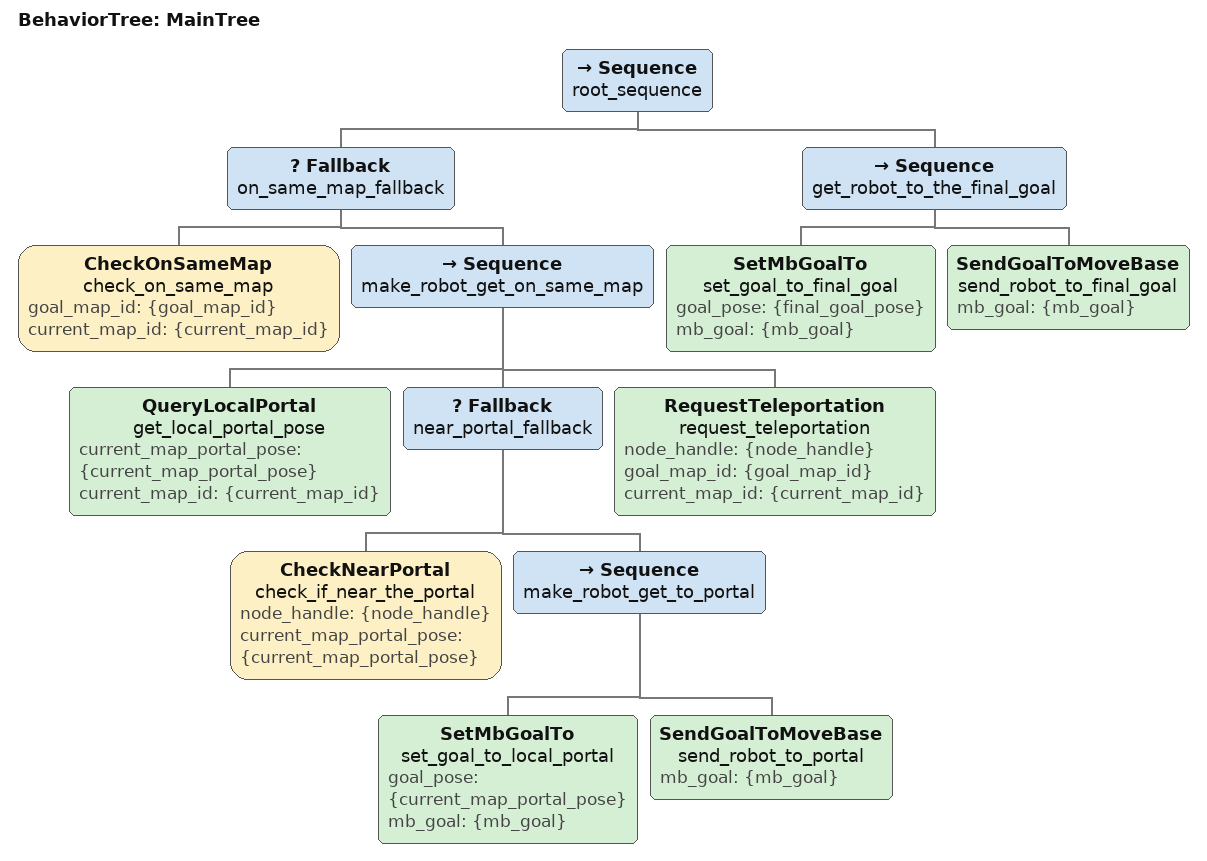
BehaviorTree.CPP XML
<root main_tree_to_execute = "MainTree" >
     <BehaviorTree ID="MainTree">
        <Sequence name="root_sequence">
            <Fallback name="on_same_map_fallback">
                <CheckOnSameMap name="check_on_same_map" goal_map_id="{goal_map_id}" current_map_id="{current_map_id}"/>
                <Sequence name="make_robot_get_on_same_map">
                    <QueryLocalPortal name="get_local_portal_pose" current_map_portal_pose="{current_map_portal_pose}" current_map_id="{current_map_id}"/>
                    <Fallback name="near_portal_fallback">
                        <CheckNearPortal name="check_if_near_the_portal" node_handle="{node_handle}" current_map_portal_pose="{current_map_portal_pose}"/>
                        <Sequence name="make_robot_get_to_portal">
                            <SetMbGoalTo name="set_goal_to_local_portal" goal_pose="{current_map_portal_pose}" mb_goal="{mb_goal}"/>
                            <SendGoalToMoveBase name="send_robot_to_portal" mb_goal="{mb_goal}"/>
                        </Sequence>
                    </Fallback>
                    <RequestTeleportation name="request_teleportation" node_handle="{node_handle}" goal_map_id="{goal_map_id}" current_map_id="{current_map_id}"/>
                </Sequence>
            </Fallback>
            <Sequence name="get_robot_to_the_final_goal">
                <SetMbGoalTo name="set_goal_to_final_goal" goal_pose="{final_goal_pose}" mb_goal="{mb_goal}"/>
                <SendGoalToMoveBase name="send_robot_to_final_goal" mb_goal="{mb_goal}"/>
            </Sequence>
        </Sequence>
     </BehaviorTree>
 </root>
